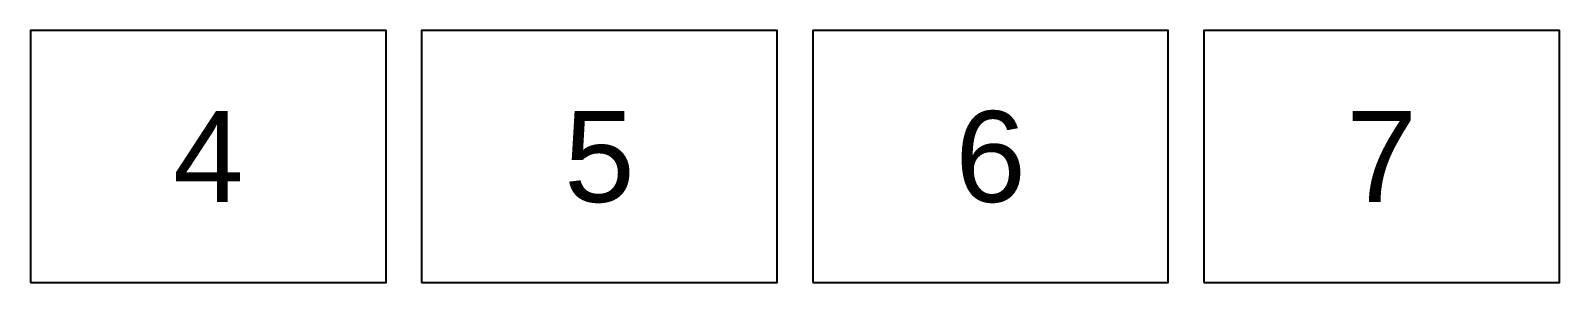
# Model space of a CAD drawing. Header units: metres. Extents: x 164066 to 165347, y 6228109 to 6230364.
# Drawn here: x 164323.7 to 164659.5, y 6228464.2 to 6228519.6 of the extents above; entities that cross this region are included whole.
import ezdxf
from ezdxf.enums import TextEntityAlignment as Align

# ---------------------------------------------------------------- set-up
doc = ezdxf.new("R2010")
doc.units = ezdxf.units.M
doc.header["$LTSCALE"] = 0.1
doc.layers.get('DEFPOINTS').update_dxf_attribs({"color": 5})
doc.styles.add('ARIAL', font='ARIAL.TTF')

msp = doc.modelspace()

# ---------------------------------------------------------------- linework, layer by layer
at = {"layer": 'DEFPOINTS', "flags": 128}
for points in [[(164323.67, 6228464.15), (164401.77, 6228464.15), (164401.77, 6228519.55), (164323.67, 6228519.55), (164323.67, 6228464.15)], [(164409.58, 6228464.15), (164487.68, 6228464.15), (164487.68, 6228519.55), (164409.58, 6228519.55), (164409.58, 6228464.15)], [(164495.49, 6228464.15), (164573.59, 6228464.15), (164573.59, 6228519.55), (164495.49, 6228519.55), (164495.49, 6228464.15)], [(164581.4, 6228464.15), (164659.5, 6228464.15), (164659.5, 6228519.55), (164581.4, 6228519.55), (164581.4, 6228464.15)]]:
    msp.add_lwpolyline(points, dxfattribs=at)

# ---------------------------------------------------------------- texts
at = {"layer": 'DEFPOINTS', "style": 'ARIAL'}
for s, p in [('4', (164362.72, 6228491.85)), ('5', (164448.63, 6228491.85)), ('6', (164534.54, 6228491.85)), ('7', (164620.45, 6228491.85))]:
    msp.add_text(s, height=20, dxfattribs=at).set_placement(p, align=Align.MIDDLE_CENTER)

doc.saveas('drawing.dxf')
